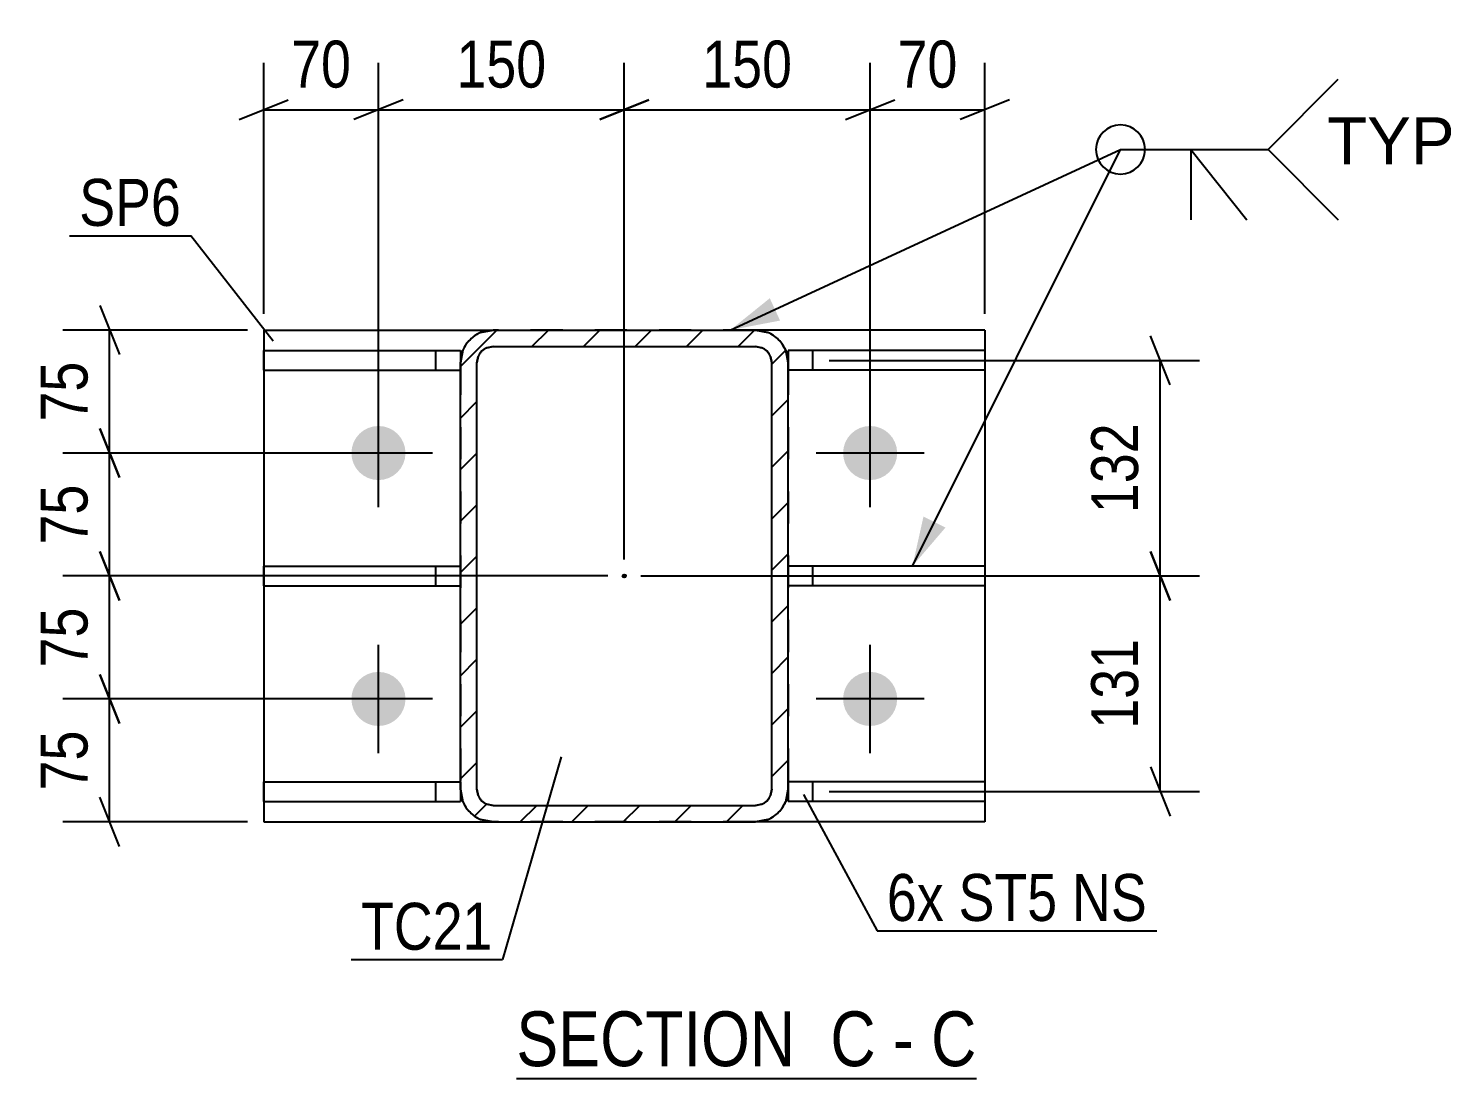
# Model space of a CAD drawing. Header units: millimetres. Extents: x 0 to 841, y 0 to 594.
# Drawn here: x 251.3 to 338.3, y 80.6 to 144.7 of the extents above; entities that cross this region are included whole.
import ezdxf

# ---------------------------------------------------------------- set-up
doc = ezdxf.new("R2010")
doc.units = ezdxf.units.MM
doc.linetypes.add('DXK_LINE_DOT2', pattern=[3.9198, 1.9599, -1.9599])
doc.linetypes.add('DXK_LINE_DOT3', pattern=[5.9187, 2.979, -0.9799, 0.9799, -0.9799])
doc.styles.add('Arial', font='ARIAL.TTF', dxfattribs={"height": 0.2})
doc.styles.add('Arial Narrow', font='ARIALN.TTF', dxfattribs={"height": 0.2})

# ---------------------------------------------------------------- blocks, each defined once
blk = doc.blocks.new('Unknown-284859361-15 - 7420')
at = {"color": 6, "linetype": 'Continuous'}
blk.add_line((281.034, 80.612), (309.104, 80.612), dxfattribs=at)
at = {"color": 0, "linetype": 'Continuous'}
for points in [[(299.142, 81.362), (299.142, 84.862), (281.034, 84.862), (281.034, 81.362)], [(302.961, 81.362), (302.961, 84.862), (300.192, 84.862), (300.192, 81.362)], [(305.286, 81.362), (305.286, 84.862), (304.011, 84.862), (304.011, 81.362)], [(309.104, 81.362), (309.104, 84.862), (306.336, 84.862), (306.336, 81.362)]]:
    blk.add_wipeout(points, dxfattribs=at)
at = {"color": 7, "linetype": 'Continuous', "style": 'Arial Narrow'}
for s, height, p in [('SECTION ', 3.3405, (281.034, 81.362)), ('C', 3.34, (300.192, 81.362)), ('C', 3.34, (306.336, 81.362)), ('-', 3.34, (304.011, 81.362))]:
    blk.add_text(s, height=height, dxfattribs=at).set_placement(p)
blk = doc.blocks.new('Part-284859361-7444 - 7420')
at = {"color": 2, "linetype": 'Continuous'}
for p, q in [((265.618, 123.814), (265.618, 125.014)), ((265.618, 125.014), (277.618, 125.014)), ((277.618, 125.014), (277.618, 124.261)), ((265.618, 123.814), (277.618, 123.814))]:
    blk.add_line(p, q, dxfattribs=at)
at = {"color": 7, "linetype": 'DXK_LINE_DOT2'}
for p, q in [((276.118, 123.814), (276.118, 125.014)), ((277.618, 124.261), (277.618, 123.814))]:
    blk.add_line(p, q, dxfattribs=at)
blk = doc.blocks.new('Part-284859361-7438 - 7420')
at = {"color": 2, "linetype": 'Continuous'}
for p, q in [((265.618, 126.261), (265.618, 96.261)), ((265.618, 126.261), (279.618, 126.261)), ((309.618, 126.261), (295.618, 126.261)), ((309.618, 126.261), (309.618, 96.261)), ((265.618, 96.261), (279.618, 96.261)), ((309.618, 96.261), (295.618, 96.261))]:
    blk.add_line(p, q, dxfattribs=at)
at = {"color": 7, "linetype": 'DXK_LINE_DOT2'}
for p, q in [((295.618, 126.261), (279.618, 126.261)), ((295.618, 96.261), (279.618, 96.261))]:
    blk.add_line(p, q, dxfattribs=at)
blk = doc.blocks.new('Part-284859361-7421 - 7420')
at = {"linetype": 'Continuous'}
h = blk.add_hatch(dxfattribs=at)
h.set_pattern_fill('', scale=0.7, style=0, pattern_type=0)
h.set_pattern_definition([(45, (297.4657, 125.0262), (-1.57154, 1.57154), [])])
h.paths.add_polyline_path([(297.618, 124.261), (297.466, 125.026), (297.032, 125.675), (296.383, 126.109), (295.618, 126.261), (279.618, 126.261), (278.853, 126.109), (278.204, 125.675), (277.77, 125.026), (277.618, 124.261), (277.618, 98.261), (277.77, 97.495), (278.204, 96.847), (278.853, 96.413), (279.618, 96.261), (295.618, 96.261), (296.383, 96.413), (297.032, 96.847), (297.466, 97.495), (297.618, 98.261)])
h.paths.add_polyline_path([(296.542, 97.878), (296.325, 97.554), (296.001, 97.337), (295.618, 97.261), (279.618, 97.261), (279.235, 97.337), (278.911, 97.554), (278.694, 97.878), (278.618, 98.261), (278.618, 124.261), (278.694, 124.643), (278.911, 124.968), (279.235, 125.185), (279.618, 125.261), (295.618, 125.261), (296.001, 125.185), (296.325, 124.968), (296.542, 124.643), (296.618, 124.261), (296.618, 98.261)])
blk.add_hatch(color=246, dxfattribs=at).paths.add_polyline_path([(287.618, 111.161, -1), (287.618, 111.361, -1)])
at = {"color": 7, "linetype": 'DXK_LINE_DOT2'}
for p, q in [((278.853, 126.109), (279.618, 126.261)), ((279.618, 126.261), (295.618, 126.261)), ((295.618, 126.261), (296.383, 126.109)), ((277.618, 124.261), (277.77, 125.026)), ((278.694, 124.643), (278.618, 124.261)), ((279.618, 125.261), (279.235, 125.185)), ((279.618, 125.261), (295.618, 125.261)), ((296.001, 125.185), (295.618, 125.261)), ((296.618, 124.261), (296.542, 124.643)), ((297.466, 125.026), (297.618, 124.261)), ((277.618, 124.261), (277.618, 98.261)), ((278.618, 98.261), (278.618, 124.261)), ((296.618, 98.261), (296.618, 124.261)), ((297.618, 124.261), (297.618, 98.261)), ((277.77, 97.495), (277.618, 98.261)), ((278.618, 98.261), (278.694, 97.878)), ((296.542, 97.878), (296.618, 98.261)), ((297.618, 98.261), (297.466, 97.495)), ((279.235, 97.337), (279.618, 97.261)), ((279.618, 97.261), (295.618, 97.261)), ((295.618, 97.261), (296.001, 97.337)), ((279.618, 96.261), (278.853, 96.413)), ((279.618, 96.261), (295.618, 96.261)), ((296.383, 96.413), (295.618, 96.261))]:
    blk.add_line(p, q, dxfattribs=at)
at = {"color": 2, "linetype": 'Continuous'}
for p, q in [((279.618, 126.261), (278.853, 126.109)), ((279.618, 126.261), (295.618, 126.261)), ((296.383, 126.109), (295.618, 126.261)), ((277.77, 125.026), (277.618, 124.261)), ((278.618, 124.261), (278.694, 124.643)), ((279.235, 125.185), (279.618, 125.261)), ((279.618, 125.261), (295.618, 125.261)), ((295.618, 125.261), (296.001, 125.185)), ((296.542, 124.643), (296.618, 124.261)), ((297.618, 124.261), (297.466, 125.026)), ((277.618, 98.261), (277.618, 124.261)), ((278.618, 98.261), (278.618, 124.261)), ((296.618, 98.261), (296.618, 124.261)), ((297.618, 98.261), (297.618, 124.261)), ((277.618, 98.261), (277.77, 97.495)), ((278.694, 97.878), (278.618, 98.261)), ((296.618, 98.261), (296.542, 97.878)), ((297.466, 97.495), (297.618, 98.261)), ((279.618, 97.261), (279.235, 97.337)), ((279.618, 97.261), (295.618, 97.261)), ((296.001, 97.337), (295.618, 97.261)), ((278.853, 96.413), (279.618, 96.261)), ((279.618, 96.261), (295.618, 96.261)), ((295.618, 96.261), (296.383, 96.413))]:
    blk.add_line(p, q, dxfattribs=at)
at = {"color": 7, "linetype": 'DXK_LINE_DOT3'}
blk.add_line((287.618, 111.261), (287.618, 111.261), dxfattribs=at)
at = {"color": 246, "linetype": 'DXK_LINE_DOT2'}
blk.add_line((287.618, 111.261), (287.618, 111.261), dxfattribs=at)
at = {"color": 246, "linetype": 'Continuous'}
blk.add_circle((287.618, 111.261), 0.1, dxfattribs=at)
at = {"color": 7, "linetype": 'DXK_LINE_DOT2'}
for centre, radius, start, end in [((279.618, 124.261), 2, 112.5, 157.5), ((295.618, 124.261), 2, 22.5, 67.5), ((279.618, 124.261), 1, 112.5, 157.5), ((295.618, 124.261), 1, 22.5, 67.5), ((279.618, 98.261), 2, 202.5, 247.5), ((279.618, 98.261), 1, 202.5, 247.5), ((295.618, 98.261), 1, 292.5, 337.5), ((295.618, 98.261), 2, 292.5, 337.5)]:
    blk.add_arc(centre, radius, start, end, dxfattribs=at)
at = {"color": 2, "linetype": 'Continuous'}
for centre, radius, start, end in [((279.618, 124.261), 2, 112.5, 157.5), ((295.618, 124.261), 2, 22.5, 67.5), ((279.618, 124.261), 1, 112.5, 157.5), ((295.618, 124.261), 1, 22.5, 67.5), ((279.618, 98.261), 2, 202.5, 247.5), ((279.618, 98.261), 1, 202.5, 247.5), ((295.618, 98.261), 1, 292.5, 337.5), ((295.618, 98.261), 2, 292.5, 337.5)]:
    blk.add_arc(centre, radius, start, end, dxfattribs=at)
blk = doc.blocks.new('Part-284859361-7440 - 7420')
at = {"color": 2, "linetype": 'Continuous'}
for p, q in [((309.618, 111.864), (297.618, 111.864)), ((309.618, 111.864), (309.618, 110.664)), ((309.618, 110.664), (297.618, 110.664))]:
    blk.add_line(p, q, dxfattribs=at)
at = {"color": 7, "linetype": 'DXK_LINE_DOT2'}
for p, q in [((297.618, 111.864), (297.618, 110.664)), ((299.118, 110.664), (299.118, 111.864))]:
    blk.add_line(p, q, dxfattribs=at)
blk = doc.blocks.new('Part-284859361-7441 - 7420')
at = {"color": 2, "linetype": 'Continuous'}
for p, q in [((309.618, 125.014), (297.618, 125.014)), ((297.618, 125.014), (297.618, 124.261)), ((309.618, 125.014), (309.618, 123.814)), ((309.618, 123.814), (297.618, 123.814))]:
    blk.add_line(p, q, dxfattribs=at)
at = {"color": 7, "linetype": 'DXK_LINE_DOT2'}
for p, q in [((299.118, 123.814), (299.118, 125.014)), ((297.618, 124.261), (297.618, 123.814))]:
    blk.add_line(p, q, dxfattribs=at)
blk = doc.blocks.new('Part-284859361-7442 - 7420')
at = {"color": 2, "linetype": 'Continuous'}
for p, q in [((309.618, 98.714), (297.618, 98.714)), ((309.618, 98.714), (309.618, 97.514)), ((297.618, 98.261), (297.618, 97.514)), ((309.618, 97.514), (297.618, 97.514))]:
    blk.add_line(p, q, dxfattribs=at)
at = {"color": 7, "linetype": 'DXK_LINE_DOT2'}
for p, q in [((297.618, 98.714), (297.618, 98.261)), ((299.118, 97.514), (299.118, 98.714))]:
    blk.add_line(p, q, dxfattribs=at)
blk = doc.blocks.new('Part-284859361-7443 - 7420')
at = {"color": 2, "linetype": 'Continuous'}
for p, q in [((265.618, 110.664), (265.618, 111.864)), ((265.618, 111.864), (277.618, 111.864)), ((265.618, 110.664), (277.618, 110.664))]:
    blk.add_line(p, q, dxfattribs=at)
at = {"color": 7, "linetype": 'DXK_LINE_DOT2'}
for p, q in [((276.118, 110.664), (276.118, 111.864)), ((277.618, 111.864), (277.618, 110.664))]:
    blk.add_line(p, q, dxfattribs=at)
blk = doc.blocks.new('Part-284859361-7445 - 7420')
at = {"color": 2, "linetype": 'Continuous'}
for p, q in [((265.618, 97.514), (265.618, 98.714)), ((265.618, 98.714), (277.618, 98.714)), ((265.618, 97.514), (277.618, 97.514)), ((277.618, 98.261), (277.618, 97.514))]:
    blk.add_line(p, q, dxfattribs=at)
at = {"color": 7, "linetype": 'DXK_LINE_DOT2'}
for p, q in [((276.118, 97.514), (276.118, 98.714)), ((277.618, 98.714), (277.618, 98.261))]:
    blk.add_line(p, q, dxfattribs=at)
blk = doc.blocks.new('Bolt-284859361-7469 - 7420')
at = {"linetype": 'Continuous'}
for points in [[(270.968, 118.761, -1), (274.268, 118.761, -1)], [(300.968, 118.761, -1), (304.268, 118.761, -1)], [(270.968, 103.761, -1), (274.268, 103.761, -1)], [(300.968, 103.761, -1), (304.268, 103.761, -1)]]:
    blk.add_hatch(color=1, dxfattribs=at).paths.add_polyline_path(points)
at = {"color": 1, "linetype": 'Continuous'}
for p, q in [((272.618, 115.461), (272.618, 122.061)), ((302.618, 115.461), (302.618, 122.061)), ((275.918, 118.761), (269.318, 118.761)), ((305.918, 118.761), (299.318, 118.761)), ((272.618, 100.461), (272.618, 107.061)), ((302.618, 100.461), (302.618, 107.061)), ((275.918, 103.761), (269.318, 103.761)), ((305.918, 103.761), (299.318, 103.761))]:
    blk.add_line(p, q, dxfattribs=at)
blk = doc.blocks.new('StraightDimension-284859361-8634 - 7420')
at = {"color": 7, "linetype": 'Continuous'}
for p, q in [((320.917, 109.761), (319.717, 112.761)), ((288.618, 111.261), (322.717, 111.261)), ((320.317, 98.114), (320.317, 111.261)), ((319.717, 99.614), (320.917, 96.614)), ((300.118, 98.114), (322.717, 98.114))]:
    blk.add_line(p, q, dxfattribs=at)
at = {"color": 0}
blk.add_wipeout([(319.567, 108.029), (315.367, 108.029), (315.367, 101.345), (319.567, 101.345)], dxfattribs=at)
at = {"color": 3, "style": 'Arial Narrow'}
blk.add_text('131', height=2.8633, rotation=90.00021, dxfattribs=at).set_placement((318.967, 101.945))
blk = doc.blocks.new('StraightDimension-284859361-8517 - 7420')
at = {"color": 7, "linetype": 'Continuous'}
for p, q in [((287.618, 112.261), (287.618, 142.553)), ((302.618, 119.761), (302.618, 142.553)), ((289.118, 140.303), (286.118, 139.103)), ((301.118, 139.103), (304.118, 140.303)), ((287.618, 139.703), (302.618, 139.703))]:
    blk.add_line(p, q, dxfattribs=at)
at = {"color": 0}
blk.add_wipeout([(298.46, 140.453), (298.46, 144.653), (291.776, 144.653), (291.776, 140.453)], dxfattribs=at)
at = {"color": 3, "style": 'Arial Narrow'}
blk.add_text('150', height=2.8633, dxfattribs=at).set_placement((292.376, 141.053))
blk = doc.blocks.new('StraightDimension-284859361-8591 - 7420')
at = {"color": 7, "linetype": 'Continuous'}
for p, q in [((255.617, 120.261), (256.817, 117.261)), ((271.618, 118.761), (253.367, 118.761)), ((256.217, 111.261), (256.217, 118.761)), ((256.817, 109.761), (255.617, 112.761)), ((286.618, 111.261), (253.367, 111.261))]:
    blk.add_line(p, q, dxfattribs=at)
at = {"color": 0}
blk.add_wipeout([(255.467, 117.439), (251.267, 117.439), (251.267, 112.583), (255.467, 112.583)], dxfattribs=at)
at = {"color": 3, "style": 'Arial Narrow'}
blk.add_text('75', height=2.8633, rotation=90.00021, dxfattribs=at).set_placement((254.867, 113.183))
blk = doc.blocks.new('StraightDimension-284859361-8519 - 7420')
at = {"color": 7, "linetype": 'Continuous'}
for p, q in [((265.618, 127.261), (265.618, 142.553)), ((272.618, 119.761), (272.618, 142.553)), ((264.118, 139.103), (267.118, 140.303)), ((274.118, 140.303), (271.118, 139.103)), ((265.618, 139.703), (272.618, 139.703))]:
    blk.add_line(p, q, dxfattribs=at)
at = {"color": 0}
blk.add_wipeout([(271.546, 140.453), (271.546, 144.653), (266.69, 144.653), (266.69, 140.453)], dxfattribs=at)
at = {"color": 3, "style": 'Arial Narrow'}
blk.add_text('70', height=2.8633, dxfattribs=at).set_placement((267.29, 141.053))
blk = doc.blocks.new('StraightDimension-284859361-8592 - 7420')
at = {"color": 7, "linetype": 'Continuous'}
for p, q in [((255.617, 112.761), (256.817, 109.761)), ((286.618, 111.261), (253.367, 111.261)), ((256.217, 103.761), (256.217, 111.261)), ((256.817, 102.261), (255.617, 105.261)), ((271.618, 103.761), (253.367, 103.761))]:
    blk.add_line(p, q, dxfattribs=at)
at = {"color": 0}
blk.add_wipeout([(255.467, 109.939), (251.267, 109.939), (251.267, 105.083), (255.467, 105.083)], dxfattribs=at)
at = {"color": 3, "style": 'Arial Narrow'}
blk.add_text('75', height=2.8633, rotation=90.00021, dxfattribs=at).set_placement((254.867, 105.683))
blk = doc.blocks.new('StraightDimension-284859361-8516 - 7420')
at = {"color": 7, "linetype": 'Continuous'}
for p, q in [((302.618, 119.761), (302.618, 142.553)), ((309.618, 127.261), (309.618, 142.553)), ((301.118, 139.103), (304.118, 140.303)), ((311.118, 140.303), (308.118, 139.103)), ((302.618, 139.703), (309.618, 139.703))]:
    blk.add_line(p, q, dxfattribs=at)
at = {"color": 0}
blk.add_wipeout([(308.546, 140.453), (308.546, 144.653), (303.69, 144.653), (303.69, 140.453)], dxfattribs=at)
at = {"color": 3, "style": 'Arial Narrow'}
blk.add_text('70', height=2.8633, dxfattribs=at).set_placement((304.29, 141.053))
blk = doc.blocks.new('StraightDimension-284859361-8518 - 7420')
at = {"color": 7, "linetype": 'Continuous'}
for p, q in [((272.618, 119.761), (272.618, 142.553)), ((287.618, 112.261), (287.618, 142.553)), ((274.118, 140.303), (271.118, 139.103)), ((286.118, 139.103), (289.118, 140.303)), ((272.618, 139.703), (287.618, 139.703))]:
    blk.add_line(p, q, dxfattribs=at)
at = {"color": 0}
blk.add_wipeout([(283.46, 140.453), (283.46, 144.653), (276.776, 144.653), (276.776, 140.453)], dxfattribs=at)
at = {"color": 3, "style": 'Arial Narrow'}
blk.add_text('150', height=2.8633, dxfattribs=at).set_placement((277.376, 141.053))
blk = doc.blocks.new('StraightDimension-284859361-8590 - 7420')
at = {"color": 7, "linetype": 'Continuous'}
for p, q in [((255.617, 127.761), (256.817, 124.761)), ((264.618, 126.261), (253.367, 126.261)), ((256.217, 118.761), (256.217, 126.261)), ((256.817, 117.261), (255.617, 120.261)), ((271.618, 118.761), (253.367, 118.761))]:
    blk.add_line(p, q, dxfattribs=at)
at = {"color": 0}
blk.add_wipeout([(255.467, 124.939), (251.267, 124.939), (251.267, 120.083), (255.467, 120.083)], dxfattribs=at)
at = {"color": 3, "style": 'Arial Narrow'}
blk.add_text('75', height=2.8633, rotation=90.00021, dxfattribs=at).set_placement((254.867, 120.683))
blk = doc.blocks.new('StraightDimension-284859361-8593 - 7420')
at = {"color": 7, "linetype": 'Continuous'}
for p, q in [((255.617, 105.261), (256.817, 102.261)), ((271.618, 103.761), (253.367, 103.761)), ((256.217, 96.261), (256.217, 103.761)), ((256.817, 94.761), (255.617, 97.761)), ((264.618, 96.261), (253.367, 96.261))]:
    blk.add_line(p, q, dxfattribs=at)
at = {"color": 0}
blk.add_wipeout([(255.467, 102.439), (251.267, 102.439), (251.267, 97.583), (255.467, 97.583)], dxfattribs=at)
at = {"color": 3, "style": 'Arial Narrow'}
blk.add_text('75', height=2.8633, rotation=90.00021, dxfattribs=at).set_placement((254.867, 98.183))
blk = doc.blocks.new('StraightDimension-284859361-8633 - 7420')
at = {"color": 7, "linetype": 'Continuous'}
for p, q in [((320.917, 122.914), (319.717, 125.914)), ((300.118, 124.414), (322.717, 124.414)), ((320.317, 111.261), (320.317, 124.414)), ((319.717, 112.761), (320.917, 109.761)), ((288.618, 111.261), (322.717, 111.261))]:
    blk.add_line(p, q, dxfattribs=at)
at = {"color": 0}
blk.add_wipeout([(319.567, 121.179), (315.367, 121.179), (315.367, 114.495), (319.567, 114.495)], dxfattribs=at)
at = {"color": 3, "style": 'Arial Narrow'}
blk.add_text('132', height=2.8633, rotation=90.00021, dxfattribs=at).set_placement((318.967, 115.095))
blk = doc.blocks.new('MarkSet-284859361-8391 - 7420')
at = {"color": 30, "linetype": 'Continuous'}
for p, q in [((298.544, 97.926), (303.041, 89.62)), ((303.041, 89.62), (320.103, 89.62))]:
    blk.add_line(p, q, dxfattribs=at)
at = {"color": 0}
for points in [[(307.112, 90.22), (307.112, 93.22), (303.641, 93.22), (303.641, 90.22)], [(314.039, 90.22), (314.039, 93.22), (308.012, 93.22), (308.012, 90.22)], [(319.503, 90.22), (319.503, 93.22), (314.939, 93.22), (314.939, 90.22)]]:
    blk.add_wipeout(points, dxfattribs=at)
for points in [[(307.112, 90.22), (307.112, 93.22), (303.641, 93.22), (303.641, 90.22)], [(314.039, 90.22), (314.039, 93.22), (308.012, 93.22), (308.012, 90.22)], [(319.503, 90.22), (319.503, 93.22), (314.939, 93.22), (314.939, 90.22)]]:
    blk.add_wipeout(points, dxfattribs=at)
at = {"color": 3, "style": 'Arial Narrow'}
for s, p in [('6x', (303.641, 90.22)), ('ST5', (308.012, 90.22)), ('NS', (314.939, 90.22))]:
    blk.add_text(s, height=2.8633, dxfattribs=at).set_placement(p)
blk = doc.blocks.new('Mark-284859361-8647 - 7420')
at = {"color": 30, "linetype": 'Continuous'}
for p in [(283.757, 100.238), (270.955, 87.862)]:
    blk.add_line(p, (280.191, 87.862), dxfattribs=at)
at = {"color": 0}
blk.add_wipeout([(279.591, 88.462), (279.591, 91.462), (271.555, 91.462), (271.555, 88.462)], dxfattribs=at)
blk.add_wipeout([(279.591, 88.462), (279.591, 91.462), (271.555, 91.462), (271.555, 88.462)], dxfattribs=at)
at = {"color": 3, "style": 'Arial Narrow'}
blk.add_text('TC21', height=2.8633, dxfattribs=at).set_placement((271.555, 88.462))
blk = doc.blocks.new('Mark-284859361-8650 - 7420')
at = {"color": 30, "linetype": 'Continuous'}
for p in [(253.762, 132.016), (266.197, 125.578)]:
    blk.add_line(p, (261.173, 132.016), dxfattribs=at)
at = {"color": 0}
blk.add_wipeout([(260.573, 132.616), (260.573, 135.616), (254.362, 135.616), (254.362, 132.616)], dxfattribs=at)
blk.add_wipeout([(260.573, 132.616), (260.573, 135.616), (254.362, 135.616), (254.362, 132.616)], dxfattribs=at)
at = {"color": 3, "style": 'Arial Narrow'}
blk.add_text('SP6', height=2.8633, dxfattribs=at).set_placement((254.362, 132.616))
blk = doc.blocks.new('WeldMark-284859361-8865 - 7420')
at = {"linetype": 'Continuous'}
for points in [[(297.124, 126.839), (294.086, 126.261), (296.494, 128.201)], [(307.213, 114.212), (305.201, 111.864), (305.871, 114.883)]]:
    blk.add_hatch(color=30, dxfattribs=at).paths.add_polyline_path(points)
at = {"color": 30, "linetype": 'Continuous'}
for p, q in [((294.086, 126.261), (317.896, 137.272)), ((305.201, 111.864), (317.896, 137.272)), ((317.896, 137.272), (326.896, 137.272))]:
    blk.add_line(p, q, dxfattribs=at)
at = {"color": 3, "linetype": 'Continuous'}
for q in [(325.61, 132.987), (322.181, 132.987)]:
    blk.add_line((322.181, 137.272), q, dxfattribs=at)
for start, end in [(90, 270), (270, 90)]:
    blk.add_arc((317.896, 137.272), 1.5, start, end, dxfattribs=at)
at = {"color": 0, "linetype": 'Continuous'}
blk.add_wipeout([(338.271, 136.372), (338.271, 139.372), (330.496, 139.372), (330.496, 136.372)], dxfattribs=at)
blk.add_wipeout([(338.271, 136.372), (338.271, 139.372), (330.496, 139.372), (330.496, 136.372)], dxfattribs=at)
at = {"color": 3, "linetype": 'Continuous'}
for q in [(331.181, 141.558), (331.181, 132.987)]:
    blk.add_line((326.896, 137.272), q, dxfattribs=at)
at = {"color": 3, "linetype": 'Continuous', "style": 'Arial'}
blk.add_text('TYP', height=2.8652, dxfattribs=at).set_placement((330.496, 136.372))

msp = doc.modelspace()

# ---------------------------------------------------------------- block references
for name in ['Part-284859361-7438 - 7420', 'Part-284859361-7421 - 7420', 'Part-284859361-7444 - 7420', 'Part-284859361-7441 - 7420', 'Bolt-284859361-7469 - 7420', 'Part-284859361-7443 - 7420', 'Part-284859361-7440 - 7420', 'Part-284859361-7445 - 7420', 'Part-284859361-7442 - 7420', 'Unknown-284859361-15 - 7420']:
    msp.add_blockref(name, (0, 0))

# ---------------------------------------------------------------- next in the draw order: block references
msp.add_blockref('StraightDimension-284859361-8634 - 7420', (0, 0))

# ---------------------------------------------------------------- next in the draw order: block references
for name in ['StraightDimension-284859361-8517 - 7420', 'MarkSet-284859361-8391 - 7420']:
    msp.add_blockref(name, (0, 0))

# ---------------------------------------------------------------- next in the draw order: block references
for name in ['StraightDimension-284859361-8516 - 7420', 'StraightDimension-284859361-8591 - 7420']:
    msp.add_blockref(name, (0, 0))

# ---------------------------------------------------------------- next in the draw order: block references
for name in ['StraightDimension-284859361-8519 - 7420', 'StraightDimension-284859361-8592 - 7420']:
    msp.add_blockref(name, (0, 0))

# ---------------------------------------------------------------- next in the draw order: block references
for name in ['StraightDimension-284859361-8518 - 7420', 'StraightDimension-284859361-8593 - 7420']:
    msp.add_blockref(name, (0, 0))

# ---------------------------------------------------------------- next in the draw order: block references
for name in ['StraightDimension-284859361-8590 - 7420', 'StraightDimension-284859361-8633 - 7420', 'Mark-284859361-8647 - 7420']:
    msp.add_blockref(name, (0, 0))

# ---------------------------------------------------------------- next in the draw order: block references
for name in ['WeldMark-284859361-8865 - 7420', 'Mark-284859361-8650 - 7420']:
    msp.add_blockref(name, (0, 0))

doc.saveas('drawing.dxf')
